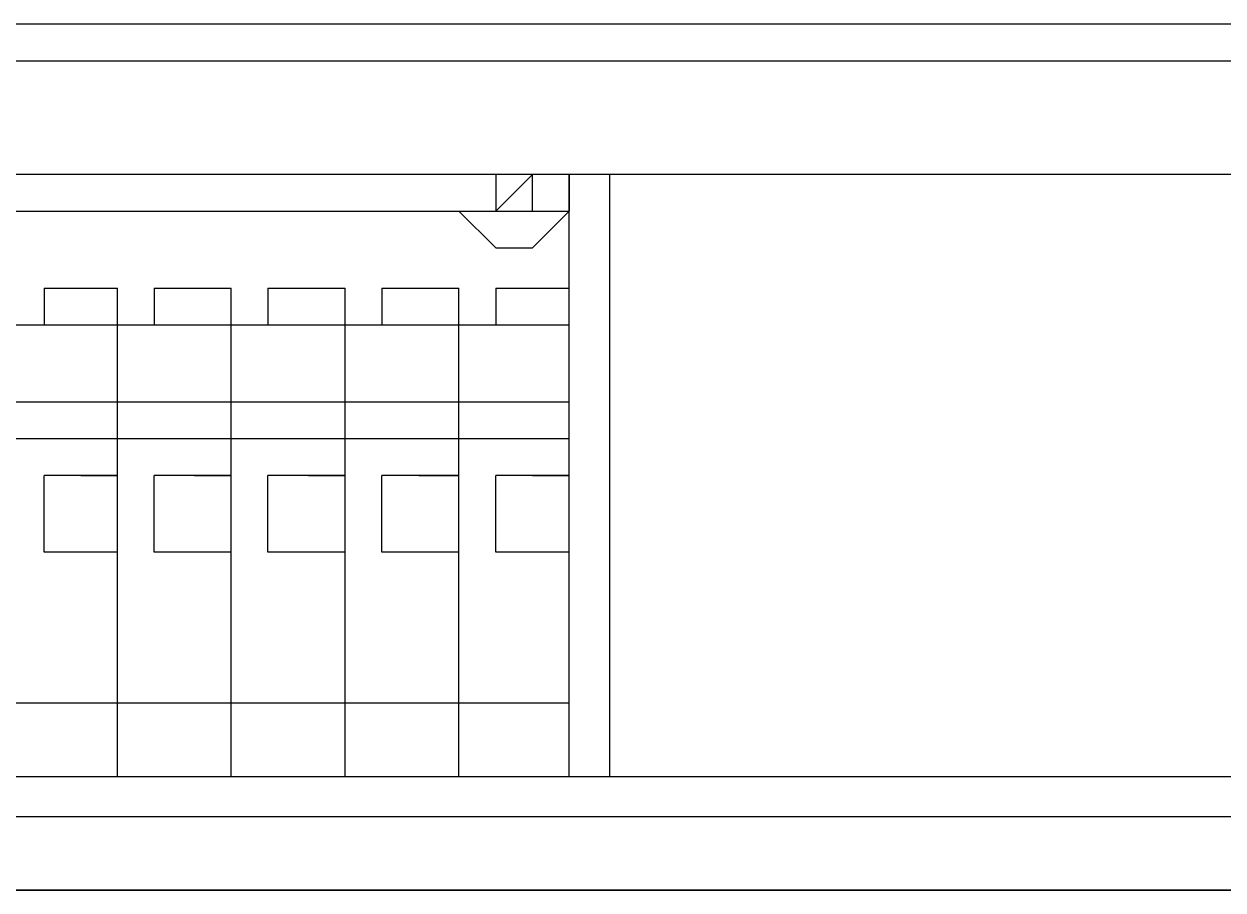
# Model space of a CAD drawing. Header units: metres. Extents: x 17 to 1264, y 17 to 859.
# Drawn here: x 356.18 to 403.2, y 662.69 to 696.67 of the extents above; entities that cross this region are included whole.
import ezdxf

# ---------------------------------------------------------------- set-up
doc = ezdxf.new("R2010")
doc.units = ezdxf.units.M
doc.layers.add('LINES', color=7, linetype='Continuous')
doc.layers.add('POLYLINES', color=4, linetype='Continuous')

msp = doc.modelspace()

# ---------------------------------------------------------------- linework, layer by layer
at = {"layer": 'LINES'}
for p, q in [((316.65, 696.67), (468.57, 696.67)), ((316.94, 696.67), (467.99, 696.67)), ((330.33, 695.23), (453.16, 695.23)), ((331.77, 695.23), (453.16, 695.23)), ((445.67, 690.77), (336.23, 690.77)), ((377.56, 667.15), (377.56, 690.77)), ((377.56, 690.77), (377.56, 689.33)), ((379.15, 667.15), (379.15, 690.77)), ((337.67, 689.33), (377.56, 689.33)), ((356.97, 686.3), (359.85, 686.3)), ((356.97, 686.3), (356.97, 684.86)), ((359.85, 684.86), (359.85, 686.3)), ((361.29, 686.3), (361.29, 684.86)), ((361.29, 686.3), (364.31, 686.3)), ((364.31, 684.86), (364.31, 686.3)), ((365.75, 686.3), (365.75, 684.86)), ((365.75, 686.3), (368.78, 686.3)), ((368.78, 684.86), (368.78, 686.3)), ((370.22, 686.3), (373.24, 686.3)), ((370.22, 686.3), (370.22, 684.86)), ((373.24, 684.86), (373.24, 686.3)), ((374.68, 686.3), (377.56, 686.3)), ((374.68, 686.3), (374.68, 684.86)), ((377.56, 684.86), (377.56, 686.3)), ((350.92, 684.86), (377.56, 684.86)), ((356.97, 684.86), (359.85, 684.86)), ((356.97, 684.86), (356.97, 684.86)), ((359.85, 667.15), (359.85, 684.86)), ((359.85, 684.86), (359.85, 684.86)), ((361.29, 684.86), (364.31, 684.86)), ((361.29, 684.86), (361.29, 684.86)), ((364.31, 667.15), (364.31, 684.86)), ((365.75, 684.86), (368.78, 684.86)), ((365.75, 684.86), (365.75, 684.86)), ((368.78, 667.15), (368.78, 684.86)), ((368.78, 684.86), (368.78, 684.86)), ((370.22, 684.86), (373.24, 684.86)), ((370.22, 684.86), (370.22, 684.86)), ((373.24, 667.15), (373.24, 684.86)), ((373.24, 684.86), (373.24, 684.86)), ((374.68, 684.86), (377.56, 684.86)), ((374.68, 684.86), (374.68, 684.86)), ((377.56, 684.86), (377.56, 684.86)), ((350.92, 681.84), (377.56, 681.84)), ((350.92, 680.4), (377.56, 680.4)), ((359.85, 678.96), (356.97, 678.96)), ((358.41, 678.96), (356.97, 678.96)), ((356.97, 678.96), (356.97, 678.96)), ((356.97, 675.94), (356.97, 678.96)), ((358.41, 678.96), (359.85, 678.96)), ((358.41, 678.96), (358.41, 678.96)), ((359.85, 678.96), (359.85, 678.96)), ((359.85, 675.94), (359.85, 678.96)), ((361.29, 678.96), (361.29, 678.96)), ((364.31, 678.96), (361.29, 678.96)), ((362.87, 678.96), (361.29, 678.96)), ((361.29, 675.94), (361.29, 678.96)), ((362.87, 678.96), (364.31, 678.96)), ((362.87, 678.96), (362.87, 678.96)), ((364.31, 678.96), (364.31, 678.96)), ((364.31, 675.94), (364.31, 678.96)), ((365.75, 678.96), (365.75, 678.96)), ((368.78, 678.96), (365.75, 678.96)), ((367.34, 678.96), (365.75, 678.96)), ((365.75, 675.94), (365.75, 678.96)), ((367.34, 678.96), (368.78, 678.96)), ((367.34, 678.96), (367.34, 678.96)), ((368.78, 678.96), (368.78, 678.96)), ((368.78, 675.94), (368.78, 678.96)), ((370.22, 678.96), (370.22, 678.96)), ((373.24, 678.96), (370.22, 678.96)), ((370.22, 675.94), (370.22, 678.96)), ((371.66, 678.96), (370.22, 678.96)), ((371.66, 678.96), (373.24, 678.96)), ((371.66, 678.96), (371.66, 678.96)), ((373.24, 678.96), (373.24, 678.96)), ((373.24, 675.94), (373.24, 678.96)), ((377.56, 678.96), (374.68, 678.96)), ((376.12, 678.96), (374.68, 678.96)), ((374.68, 678.96), (374.68, 678.96)), ((374.68, 675.94), (374.68, 678.96)), ((376.12, 678.96), (377.56, 678.96)), ((376.12, 678.96), (376.12, 678.96)), ((377.56, 678.96), (377.56, 678.96)), ((377.56, 675.94), (377.56, 678.96)), ((359.85, 675.94), (356.97, 675.94)), ((356.97, 675.94), (356.97, 675.94)), ((359.85, 675.94), (359.85, 675.94)), ((364.31, 675.94), (361.29, 675.94)), ((361.29, 675.94), (361.29, 675.94)), ((364.31, 675.94), (364.31, 675.94)), ((368.78, 675.94), (365.75, 675.94)), ((365.75, 675.94), (365.75, 675.94)), ((368.78, 675.94), (368.78, 675.94)), ((373.24, 675.94), (370.22, 675.94)), ((370.22, 675.94), (370.22, 675.94)), ((373.24, 675.94), (373.24, 675.94)), ((377.56, 675.94), (374.68, 675.94)), ((374.68, 675.94), (374.68, 675.94)), ((377.56, 675.94), (377.56, 675.94)), ((350.92, 670.03), (377.56, 670.03)), ((336.23, 667.15), (445.67, 667.15)), ((350.92, 667.15), (377.56, 667.15)), ((334.65, 665.57), (448.7, 665.57)), ((330.33, 662.69), (453.16, 662.69)), ((447.26, 662.69), (336.23, 662.69))]:
    msp.add_line(p, q, dxfattribs=at)
at = {"layer": 'POLYLINES'}
for points in [[(374.68, 690.77), (374.68, 689.33), (376.12, 690.77), (374.68, 690.77)], [(374.68, 690.77), (374.68, 689.33), (376.12, 689.33), (376.12, 690.77)], [(373.24, 689.33), (374.68, 687.89), (376.12, 687.89), (377.56, 689.33)]]:
    msp.add_lwpolyline(points, dxfattribs=at)

doc.saveas('drawing.dxf')
